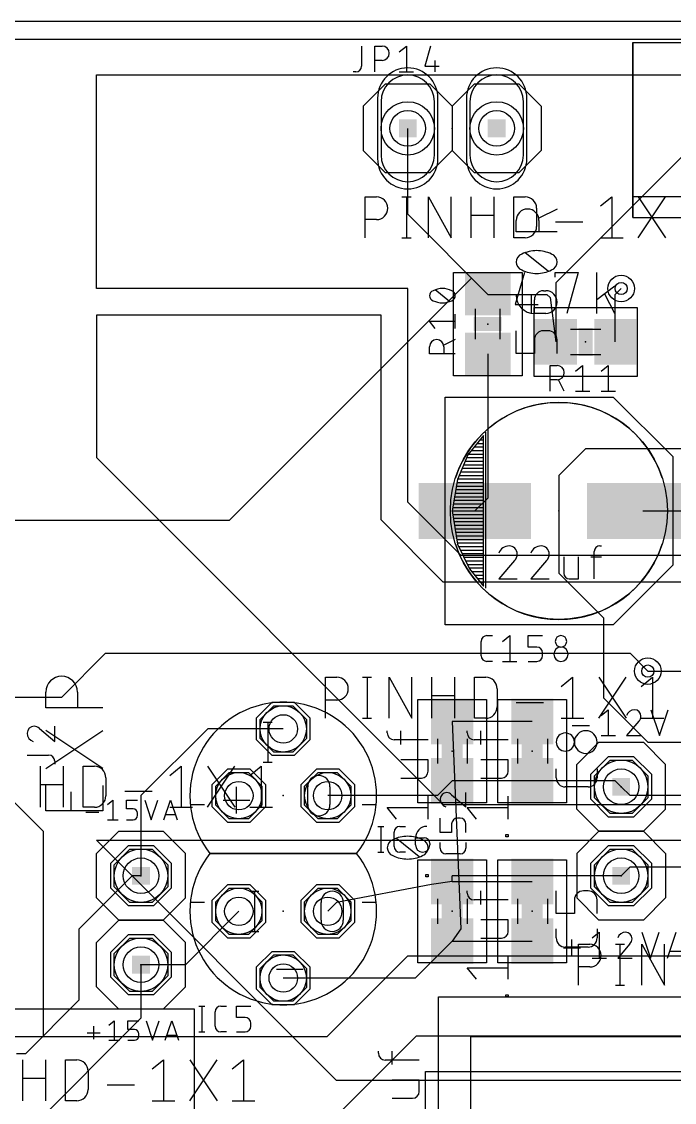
# Model space of a CAD drawing. Extents: x -1.9 to 15.8, y 0 to 5.9.
# Drawn here: x 1.596 to 2.33, y 2.635 to 3.85 of the extents above; entities that cross this region are included whole.
import ezdxf

# ---------------------------------------------------------------- set-up
doc = ezdxf.new("R2010")
doc.units = 0
for name, color, linetype in [('1', 12, 'CONTINUOUS'), ('15', 30, 'CONTINUOUS'), ('16', 132, 'CONTINUOUS'), ('17', 110, 'CONTINUOUS'), ('18', 110, 'CONTINUOUS'), ('19', 53, 'CONTINUOUS'), ('2', 41, 'CONTINUOUS'), ('20', 31, 'CONTINUOUS'), ('21', 253, 'CONTINUOUS'), ('23', 53, 'CONTINUOUS'), ('25', 253, 'CONTINUOUS'), ('27', 253, 'CONTINUOUS'), ('29', 253, 'CONTINUOUS'), ('30', 253, 'CONTINUOUS'), ('31', 253, 'CONTINUOUS'), ('35', 253, 'CONTINUOUS'), ('39', 12, 'CONTINUOUS'), ('44', 253, 'CONTINUOUS'), ('51', 253, 'CONTINUOUS')]:
    doc.layers.add(name, color=color, linetype=linetype)

# ---------------------------------------------------------------- blocks, each defined once
blk = doc.blocks.new('RECT')
blk.add_solid([(-0.5, -0.5), (0.5, -0.5), (-0.5, 0.5), (0.5, 0.5)])
blk = doc.blocks.new('OCTAGONP')
blk.add_lwpolyline([(-0.5, -0.207107), (-0.5, 0.207107), (-0.207107, 0.5), (0.207107, 0.5), (0.5, 0.207107), (0.5, -0.207107), (0.207107, -0.5), (-0.207107, -0.5)], close=True)
blk = doc.blocks.new('ROUNDP')
blk.add_circle((0, 0), 0.5)
blk = doc.blocks.new('LONGP100')
blk.add_lwpolyline([(-0.5, -0.5), (0.5, -0.5, 1), (0.5, 0.5), (-0.5, 0.5, 1)], format="xyb", close=True)
blk = doc.blocks.new('ROUNDV')
blk.add_circle((0, 0), 0.5)

msp = doc.modelspace()

# ---------------------------------------------------------------- linework, layer by layer
at = {"layer": '1'}
for p, q in [((2.03, 3.633465), (2.03, 3.73)), ((2.36189, 3.72189), (2.196535, 3.556535)), ((2.12, 3.543465), (2.03, 3.633465)), ((2.101732, 3.561732), (1.829213, 3.289213)), ((2.12, 3.543465), (2.101732, 3.561732)), ((2.196535, 3.556535), (2.196535, 3.49)), ((2.263465, 3.543465), (2.27, 3.55)), ((2.12, 3.543465), (2.186535, 3.543465)), ((2.186535, 3.543465), (2.19, 3.54)), ((2.19, 3.54), (2.196535, 3.49)), ((2.263465, 3.49), (2.263465, 3.543465)), ((2.12, 3.476535), (2.12, 3.314488)), ((2.23, 3.37), (2.2, 3.34)), ((2.34, 3.37), (2.23, 3.37)), ((2.2, 3.34), (2.2, 3.23)), ((2.12, 3.314488), (2.105512, 3.3)), ((2.294488, 3.3), (2.41, 3.3)), ((1.829213, 3.289213), (1.16685, 3.289213)), ((2.2, 3.23), (2.25, 3.18)), ((2.25, 3.18), (2.25, 3.09)), ((2.3, 3.12), (2.346535, 3.12)), ((2.25, 3.09), (2.3, 3.04)), ((2.17, 3.063465), (2.08, 3.063465)), ((1.805, 3.055), (1.73, 2.98)), ((1.89, 3.055), (1.805, 3.055)), ((2.3, 3.04), (2.34, 3.04)), ((2.08, 2.996535), (2.063465, 2.98)), ((2.17, 2.996535), (2.08, 2.996535)), ((2.263465, 2.996535), (2.17, 2.996535)), ((2.27, 2.99), (2.263465, 2.996535)), ((1.73, 2.98), (1.73, 2.89)), ((2.063465, 2.98), (1.94, 2.98)), ((1.72, 2.89), (1.66, 2.83)), ((1.73, 2.89), (1.72, 2.89)), ((2.056535, 2.88), (1.95, 2.86)), ((2.08, 2.883465), (2.056535, 2.88)), ((2.27, 2.89), (2.08, 2.89)), ((2.08, 2.883465), (2.08, 2.89)), ((1.94, 2.85), (1.95, 2.86)), ((1.84, 2.85), (1.78, 2.79)), ((1.66, 2.83), (1.66, 2.75)), ((2.089843, 2.830315), (2.08, 2.816535)), ((2.08, 2.816535), (2.038465, 2.775)), ((2.08, 2.816535), (2.17, 2.816535)), ((1.78, 2.79), (1.73, 2.79)), ((1.73, 2.79), (1.73, 2.73)), ((2.038465, 2.775), (1.89, 2.775)), ((1.66, 2.75), (1.6, 2.69)), ((1.73, 2.73), (1.54, 2.54)), ((1.6, 2.69), (1.59, 2.69))]:
    msp.add_line(p, q, dxfattribs=at)
at = {"layer": '15'}
for p, q in [((1.68, 3.55), (1.68, 3.79)), ((1.68, 3.79), (11.493333, 3.79)), ((2.03, 3.55), (1.68, 3.55)), ((2.03, 3.31), (2.03, 3.55)), ((2, 3.52), (1.68, 3.52)), ((1.68, 3.52), (1.68, 3.36)), ((2, 3.29), (2, 3.52)), ((1.68, 3.36), (2.07, 2.97)), ((2.09, 3.25), (2.03, 3.31)), ((2.07, 3.22), (2, 3.29)), ((2.72, 3.25), (2.09, 3.25)), ((2.71, 3.22), (2.07, 3.22)), ((2.07, 2.97), (2.64, 2.97)), ((1.68, 2.93), (2.65, 2.93)), ((1.95, 2.66), (1.68, 2.93)), ((3.03, 2.66), (1.95, 2.66))]:
    msp.add_line(p, q, dxfattribs=at)
at = {"layer": '16'}
for p, q in [((1.640787, 3.090787), (1.69, 3.14)), ((1.69, 3.14), (2.28, 3.14)), ((2.28, 3.14), (2.3, 3.12)), ((1.512677, 3.090787), (1.640787, 3.090787)), ((1.56, 3), (1.62, 2.94)), ((2.28, 2.98), (2.27, 2.99)), ((2.53, 2.98), (2.28, 2.98)), ((1.62, 2.94), (1.62, 2.709213)), ((2.27, 2.89), (2.28, 2.9)), ((2.28, 2.9), (2.53, 2.9)), ((1.939213, 2.709213), (2.03, 2.8)), ((2.03, 2.8), (2.41, 2.8)), ((1.399442, 2.710229), (1.62, 2.709213)), ((1.62, 2.709213), (1.939213, 2.709213)), ((1.95, 2.62), (2.04, 2.71)), ((2.04, 2.71), (2.74, 2.71))]:
    msp.add_line(p, q, dxfattribs=at)
at = {"layer": '19'}
for p, q in [((2.08, 3.063465), (2.089843, 2.830315)), ((2.08, 2.883465), (2.17, 2.883465))]:
    msp.add_line(p, q, dxfattribs=at)
at = {"layer": '2'}
for p, q in [((10.02, 3.83), (0.82, 3.83)), ((2.05, 2.49), (2.05, 2.67)), ((2.05, 2.67), (3.03, 2.67))]:
    msp.add_line(p, q, dxfattribs=at)
at = {"layer": '20'}
msp.add_line((13.65, 3.85), (0.8, 3.85), dxfattribs=at)
at = {"layer": '21'}
for p, q in [((2.28315, 3.826614), (2.28315, 3.653386)), ((2.28315, 3.826614), (2.67685, 3.826614)), ((2.005, 3.78), (1.98, 3.755)), ((2.005, 3.78), (2.055, 3.78)), ((2.055, 3.78), (2.08, 3.755)), ((2.08, 3.755), (2.105, 3.78)), ((2.105, 3.78), (2.155, 3.78)), ((2.155, 3.78), (2.18, 3.755)), ((2.28315, 3.77937), (2.28315, 3.70063)), ((1.98, 3.755), (1.98, 3.705)), ((2.08, 3.755), (2.08, 3.705)), ((2.18, 3.755), (2.18, 3.705)), ((1.98, 3.705), (2.005, 3.68)), ((2.08, 3.705), (2.055, 3.68)), ((2.105, 3.68), (2.08, 3.705)), ((2.18, 3.705), (2.155, 3.68)), ((2.055, 3.68), (2.005, 3.68)), ((2.155, 3.68), (2.105, 3.68)), ((2.28315, 3.653386), (2.354016, 3.653386)), ((2.28315, 3.653386), (2.28315, 3.629764)), ((2.28315, 3.629764), (2.354016, 3.629764)), ((2.072047, 3.337402), (2.072047, 3.427953)), ((2.072047, 3.427953), (2.261024, 3.427953)), ((2.261024, 3.427953), (2.327953, 3.361024)), ((2.327953, 3.361024), (2.327953, 3.337402)), ((2.072047, 3.172047), (2.072047, 3.262598)), ((2.327953, 3.262598), (2.327953, 3.238976)), ((2.327953, 3.238976), (2.261024, 3.172047)), ((2.261024, 3.172047), (2.072047, 3.172047)), ((1.623, 3.078589), (1.623, 3.096366)), ((1.658556, 3.096366), (1.658556, 3.078589)), ((1.687, 3.078589), (1.623, 3.078589)), ((1.687, 3.010611), (1.623, 3.053277)), ((1.623, 3.010611), (1.687, 3.053277)), ((2.22, 3.015), (2.245, 3.04)), ((2.245, 3.04), (2.295, 3.04)), ((2.32, 3.015), (2.295, 3.04)), ((2.22, 2.965), (2.22, 3.015)), ((2.32, 2.965), (2.32, 3.015)), ((1.623, 2.963), (1.623, 2.991444)), ((1.687, 2.991444), (1.687, 2.963)), ((1.651445, 2.963), (1.651445, 2.984333)), ((1.785472, 2.97), (1.80126, 2.97)), ((1.97874, 2.97), (1.994528, 2.97)), ((2.245, 2.94), (2.22, 2.965)), ((2.295, 2.94), (2.32, 2.965)), ((1.687, 2.963), (1.623, 2.963)), ((1.68, 2.915), (1.705, 2.94)), ((1.705, 2.94), (1.755, 2.94)), ((1.78, 2.915), (1.755, 2.94)), ((2.245, 2.94), (2.22, 2.915)), ((2.245, 2.94), (2.295, 2.94)), ((2.295, 2.94), (2.245, 2.94)), ((2.295, 2.94), (2.32, 2.915)), ((1.68, 2.865), (1.68, 2.915)), ((1.78, 2.865), (1.78, 2.915)), ((1.97248, 2.915), (1.80752, 2.915)), ((1.80752, 2.915), (1.97248, 2.915)), ((2.22, 2.915), (2.22, 2.865)), ((2.32, 2.915), (2.32, 2.865)), ((1.705, 2.84), (1.68, 2.865)), ((1.755, 2.84), (1.78, 2.865)), ((1.80126, 2.86), (1.785472, 2.86)), ((1.994528, 2.86), (1.97874, 2.86)), ((2.22, 2.865), (2.245, 2.84)), ((2.32, 2.865), (2.295, 2.84)), ((1.68, 2.815), (1.705, 2.84)), ((1.705, 2.84), (1.755, 2.84)), ((1.755, 2.84), (1.705, 2.84)), ((1.78, 2.815), (1.755, 2.84)), ((2.295, 2.84), (2.245, 2.84)), ((1.68, 2.765), (1.68, 2.815)), ((1.78, 2.765), (1.78, 2.815)), ((1.705, 2.74), (1.68, 2.765)), ((1.755, 2.74), (1.78, 2.765)), ((2.064646, 2.534134), (2.064646, 2.753701)), ((2.064646, 2.753701), (2.395354, 2.753701)), ((1.79, 2.74), (1.49, 2.74)), ((1.755, 2.74), (1.705, 2.74)), ((1.79, 1.94), (1.79, 2.74)), ((2.101063, 2.534409), (2.101063, 2.709409)), ((2.101063, 2.709409), (2.358937, 2.709409))]:
    msp.add_line(p, q, dxfattribs=at)
for centre, radius, start, end in [((2.2, 3.3), 0.122016, 17.850319, 162.149681), ((2.2, 3.3), 0.122016, 197.850319, 342.149681), ((1.640778, 3.096366), 0.017778, 0, 180), ((1.89, 2.98), 0.105002, 107.146773, 218.24573), ((1.89002, 2.979999), 0.104999, 321.753122, 72.852662), ((1.88998, 2.850001), 0.104999, 141.753122, 252.852662), ((1.89, 2.85), 0.105002, 287.146773, 38.24573)]:
    msp.add_arc(centre, radius, start, end, dxfattribs=at)
at = {"layer": '23'}
for p in [(2.08, 3.73), (2.12, 3.51), (2.23, 3.49), (2.2, 3.3), (2.08, 3.03), (2.17, 3.03), (2.27, 2.99), (1.89, 2.98), (1.73, 2.89), (2.27, 2.89), (1.89, 2.85), (2.08, 2.85), (2.17, 2.85), (1.73, 2.79)]:
    msp.add_point(p, dxfattribs=at)
at = {"layer": '25'}
for p, q in [((1.978167, 3.8225), (1.978167, 3.799944)), ((1.993111, 3.7935), (1.993111, 3.8225)), ((1.993111, 3.8225), (2.001167, 3.8225)), ((2.020488, 3.816055), (2.028544, 3.8225)), ((2.028544, 3.8225), (2.028544, 3.7935)), ((2.055733, 3.8225), (2.049288, 3.799944)), ((2.001167, 3.806389), (1.993111, 3.806389)), ((2.060566, 3.806389), (2.060566, 3.7935)), ((1.971722, 3.7935), (1.9685, 3.7935)), ((2.020488, 3.7935), (2.036599, 3.7935)), ((2.049288, 3.799944), (2.065399, 3.799944)), ((2.077056, 3.53551), (2.060945, 3.548399)), ((2.060945, 3.505099), (2.0545, 3.513154)), ((2.0545, 3.513154), (2.0835, 3.513154)), ((2.0835, 3.505099), (2.0835, 3.52121)), ((2.0835, 3.492611), (2.070611, 3.486167)), ((2.0545, 3.4765), (2.0545, 3.484555)), ((2.0835, 3.4765), (2.0545, 3.4765)), ((2.070611, 3.484555), (2.070611, 3.4765)), ((2.18999, 3.4345), (2.18999, 3.4635)), ((2.18999, 3.4635), (2.198046, 3.4635)), ((2.218589, 3.457055), (2.226644, 3.4635)), ((2.226644, 3.4635), (2.226644, 3.4345)), ((2.247389, 3.457055), (2.255444, 3.4635)), ((2.255444, 3.4635), (2.255444, 3.4345)), ((2.198046, 3.447389), (2.18999, 3.447389)), ((2.206101, 3.4345), (2.199657, 3.447389)), ((2.218589, 3.4345), (2.2347, 3.4345)), ((2.247389, 3.4345), (2.2635, 3.4345)), ((2.119047, 3.15987), (2.125491, 3.15987)), ((2.136693, 3.153426), (2.144749, 3.15987)), ((2.144749, 3.15987), (2.144749, 3.13087)), ((2.165493, 3.146981), (2.165493, 3.15987)), ((2.165493, 3.15987), (2.181604, 3.15987)), ((2.112602, 3.137314), (2.112602, 3.153426)), ((2.17516, 3.146981), (2.165493, 3.146981)), ((2.181604, 3.137314), (2.181604, 3.140537)), ((2.125491, 3.13087), (2.119047, 3.13087)), ((2.136693, 3.13087), (2.152804, 3.13087)), ((2.165493, 3.13087), (2.17516, 3.13087)), ((2.247378, 3.070055), (2.255433, 3.0765)), ((2.255433, 3.0765), (2.255433, 3.0475)), ((2.303367, 3.0765), (2.313033, 3.0475)), ((2.313033, 3.0475), (2.3227, 3.0765)), ((2.289872, 3.063611), (2.276178, 3.0475)), ((1.615778, 3.055417), (1.633, 3.040778)), ((1.633, 3.040778), (1.633, 3.058)), ((2.215047, 3.058778), (2.23438, 3.058778)), ((2.247378, 3.0475), (2.263489, 3.0475)), ((2.276178, 3.0475), (2.292289, 3.0475)), ((1.602, 3.025606), (1.626111, 3.025606)), ((1.633, 3.018717), (1.633, 3.015272)), ((2.197, 3.000036), (2.197, 3.010258)), ((2.243, 3.010258), (2.243, 3.000036)), ((2.232778, 2.989814), (2.207222, 2.989814)), ((2.079389, 2.981083), (2.0955, 2.967389)), ((2.0955, 2.967389), (2.0955, 2.9835)), ((1.692262, 2.970111), (1.698373, 2.975)), ((1.698373, 2.975), (1.698373, 2.953)), ((1.713862, 2.965222), (1.713862, 2.975)), ((1.713862, 2.975), (1.726084, 2.975)), ((1.721195, 2.965222), (1.713862, 2.965222)), ((1.73424, 2.975), (1.741573, 2.953)), ((1.741573, 2.953), (1.748906, 2.975)), ((1.75584, 2.953), (1.763173, 2.975)), ((1.763173, 2.975), (1.770506, 2.953)), ((1.668, 2.961555), (1.682667, 2.961555)), ((1.692262, 2.953), (1.704484, 2.953)), ((1.713862, 2.953), (1.721195, 2.953)), ((1.726084, 2.957889), (1.726084, 2.960333)), ((1.768673, 2.9585), (1.757673, 2.9585)), ((2.0665, 2.938589), (2.0665, 2.9547)), ((2.089056, 2.9547), (2.085833, 2.9547)), ((1.9965, 2.9455), (2.002944, 2.9455)), ((1.999722, 2.9455), (1.999722, 2.9165)), ((2.02106, 2.9455), (2.027505, 2.9455)), ((2.079389, 2.948255), (2.079389, 2.938589)), ((2.0955, 2.938589), (2.0955, 2.948255)), ((2.014616, 2.922944), (2.014616, 2.939055)), ((2.038707, 2.932611), (2.048373, 2.932611)), ((2.038707, 2.924555), (2.038707, 2.932611)), ((2.079389, 2.938589), (2.0665, 2.938589)), ((1.9965, 2.9165), (2.002944, 2.9165)), ((2.027505, 2.9165), (2.02106, 2.9165)), ((2.054818, 2.926167), (2.054818, 2.924555)), ((2.0665, 2.920942), (2.0665, 2.927387)), ((2.0955, 2.927387), (2.0955, 2.920942)), ((2.089056, 2.914498), (2.072945, 2.914498)), ((2.197, 2.847445), (2.197, 2.873)), ((2.232778, 2.873), (2.227667, 2.873)), ((2.217445, 2.862778), (2.217445, 2.847445)), ((2.243, 2.847445), (2.243, 2.862778)), ((2.217445, 2.847445), (2.197, 2.847445)), ((2.197, 2.820036), (2.197, 2.830258)), ((2.214713, 2.799111), (2.214713, 2.818444)), ((2.237378, 2.820055), (2.245433, 2.8265)), ((2.243, 2.830258), (2.243, 2.820036)), ((2.245433, 2.8265), (2.245433, 2.7975)), ((2.293367, 2.8265), (2.303033, 2.7975)), ((2.303033, 2.7975), (2.3127, 2.8265)), ((2.322167, 2.7975), (2.331833, 2.8265)), ((2.205047, 2.808778), (2.22438, 2.808778)), ((2.232778, 2.809814), (2.207222, 2.809814)), ((2.279872, 2.813611), (2.266178, 2.7975)), ((2.237378, 2.7975), (2.253489, 2.7975)), ((2.266178, 2.7975), (2.282289, 2.7975)), ((2.339083, 2.80475), (2.324583, 2.80475)), ((1.795182, 2.7435), (1.801627, 2.7435)), ((1.798405, 2.7435), (1.798405, 2.7145)), ((1.813298, 2.720944), (1.813298, 2.737055)), ((1.819742, 2.7435), (1.826187, 2.7435)), ((1.837389, 2.730611), (1.837389, 2.7435)), ((1.837389, 2.7435), (1.8535, 2.7435)), ((1.693756, 2.722111), (1.699867, 2.727)), ((1.699867, 2.727), (1.699867, 2.705)), ((1.715356, 2.717222), (1.715356, 2.727)), ((1.715356, 2.727), (1.727578, 2.727)), ((1.735734, 2.727), (1.743067, 2.705)), ((1.743067, 2.705), (1.7504, 2.727)), ((1.757333, 2.705), (1.764667, 2.727)), ((1.764667, 2.727), (1.772, 2.705)), ((1.847055, 2.730611), (1.837389, 2.730611)), ((1.8535, 2.720944), (1.8535, 2.724167)), ((1.669494, 2.713555), (1.68416, 2.713555)), ((1.676827, 2.706222), (1.676827, 2.720889)), ((1.722689, 2.717222), (1.715356, 2.717222)), ((1.727578, 2.709889), (1.727578, 2.712333)), ((1.770167, 2.7105), (1.759167, 2.7105)), ((1.795182, 2.7145), (1.801627, 2.7145)), ((1.826187, 2.7145), (1.819742, 2.7145)), ((1.837389, 2.7145), (1.847055, 2.7145)), ((1.693756, 2.705), (1.705978, 2.705)), ((1.715356, 2.705), (1.722689, 2.705))]:
    msp.add_line(p, q, dxfattribs=at)
for centre, radius, start, end in [((2.001167, 3.814444), 0.008056, 270, 90), ((1.971722, 3.799944), 0.006444, 270, 0), ((2.060461, 3.541954), 0.005961, 108.92328, 179.999946), ((2.069, 3.526112), 0.023898, 90.00005, 115.989675), ((2.069, 3.526112), 0.023898, 64.010469, 90.0001), ((2.077539, 3.541954), 0.005961, 359.999754, 71.074183), ((2.060461, 3.541954), 0.005961, 179.99999, 251.074419), ((2.069, 3.557797), 0.023899, 244.011546, 270.000007), ((2.069, 3.557798), 0.023899, 269.999842, 295.98831), ((2.077539, 3.541954), 0.005961, 288.927527, 359.999719), ((2.062556, 3.484555), 0.008056, 0, 180), ((2.198046, 3.455444), 0.008056, 270, 90), ((2.119047, 3.153426), 0.006445, 90.001094, 180), ((2.202349, 3.153426), 0.006444, 0, 180), ((2.17516, 3.140537), 0.006445, 0, 90), ((2.202349, 3.138926), 0.008055, 0, 180), ((2.202349, 3.153426), 0.006445, 180, 0), ((2.119047, 3.137314), 0.006444, 180, 270), ((2.17516, 3.137314), 0.006444, 270, 0), ((2.202349, 3.138926), 0.008056, 180, 0), ((2.285039, 3.067186), 0.009314, 90.000086, 162.054567), ((2.285039, 3.06925), 0.00725, 0, 90), ((2.284502, 3.06925), 0.007787, 313.602689, 359.999527), ((1.60975, 3.05025), 0.00775, 90, 180), ((1.611956, 3.05025), 0.009956, 180.000062, 252.055658), ((1.60975, 3.049676), 0.008324, 43.601656, 90.000034), ((2.207222, 3.040222), 0.010222, 90, 270), ((2.207222, 3.040222), 0.010222, 270, 90), ((2.230222, 3.040222), 0.012778, 90, 270), ((2.230222, 3.040222), 0.012778, 270, 90), ((1.626111, 3.018717), 0.006889, 0, 90), ((2.207222, 3.000036), 0.010222, 180.001379, 270), ((2.232778, 3.000036), 0.010222, 270, 0), ((2.07375, 2.97625), 0.00725, 90, 180), ((2.075814, 2.97625), 0.009314, 180.000104, 252.055305), ((2.07375, 2.975713), 0.007787, 43.602033, 90.000182), ((1.721195, 2.960333), 0.004889, 0, 90), ((1.721195, 2.957889), 0.004889, 270, 359.998558), ((2.085833, 2.948255), 0.006445, 90, 179.998906), ((2.089056, 2.948255), 0.006444, 0, 90), ((2.02106, 2.939055), 0.006445, 90.001094, 180), ((2.051595, 2.932611), 0.012889, 90.000547, 180), ((2.048373, 2.926167), 0.006445, 0, 90), ((2.02106, 2.922944), 0.006444, 180, 270), ((2.046762, 2.924555), 0.008056, 180, 0), ((2.072945, 2.920943), 0.006445, 180.002188, 270), ((2.089056, 2.920942), 0.006444, 270, 0), ((2.227667, 2.862778), 0.010222, 90, 180), ((2.232778, 2.862778), 0.010222, 0, 90), ((2.207222, 2.820036), 0.010222, 180.001379, 270), ((2.232778, 2.820036), 0.010222, 270, 0), ((2.275039, 2.817186), 0.009314, 90.000086, 162.054567), ((2.275039, 2.81925), 0.00725, 0, 90), ((2.274502, 2.81925), 0.007787, 313.602689, 359.999527), ((1.819743, 2.737055), 0.006445, 90.001094, 180), ((1.847055, 2.724167), 0.006445, 0, 90), ((1.722689, 2.712333), 0.004889, 0, 90), ((1.722689, 2.709889), 0.004889, 270, 359.998558), ((1.819742, 2.720944), 0.006444, 180, 270), ((1.847055, 2.720944), 0.006444, 270, 0)]:
    msp.add_arc(centre, radius, start, end, dxfattribs=at)
at = {"layer": '27'}
for p, q in [((1.982, 3.607), (1.982, 3.653)), ((1.982, 3.653), (1.994778, 3.653)), ((2.0235, 3.653), (2.033722, 3.653)), ((2.028611, 3.653), (2.028611, 3.607)), ((2.053333, 3.607), (2.053333, 3.653)), ((2.053333, 3.653), (2.078889, 3.607)), ((2.078889, 3.607), (2.078889, 3.653)), ((2.101333, 3.607), (2.101333, 3.653)), ((2.126889, 3.653), (2.126889, 3.607)), ((2.149333, 3.607), (2.149333, 3.653)), ((2.149333, 3.653), (2.162111, 3.653)), ((2.246833, 3.642778), (2.25961, 3.653)), ((2.25961, 3.653), (2.25961, 3.607)), ((2.289277, 3.607), (2.319944, 3.653)), ((2.289277, 3.653), (2.319944, 3.607)), ((2.101333, 3.632555), (2.126889, 3.632555)), ((2.174888, 3.640222), (2.174888, 3.619778)), ((2.198, 3.639345), (2.177556, 3.629123)), ((1.994778, 3.627444), (1.982, 3.627444)), ((2.152, 3.613789), (2.152, 3.626567)), ((2.177556, 3.626567), (2.177556, 3.613789)), ((2.196277, 3.624889), (2.226944, 3.624889)), ((2.198, 3.613789), (2.152, 3.613789)), ((2.0235, 3.607), (2.033722, 3.607)), ((2.162111, 3.607), (2.149333, 3.607)), ((2.246833, 3.607), (2.272388, 3.607)), ((2.187778, 3.569555), (2.162222, 3.59)), ((2.161189, 3.568), (2.150967, 3.532222)), ((2.195967, 3.562889), (2.195967, 3.568)), ((2.195967, 3.568), (2.221522, 3.568)), ((2.221522, 3.568), (2.208744, 3.522)), ((2.242556, 3.522), (2.242556, 3.568)), ((2.182667, 3.547555), (2.185222, 3.547555)), ((2.263, 3.552667), (2.242556, 3.537333)), ((2.168856, 3.542444), (2.168856, 3.522)), ((2.172445, 3.522), (2.172445, 3.537333)), ((2.263, 3.522), (2.2515, 3.543722)), ((2.150967, 3.532222), (2.176522, 3.532222)), ((2.185222, 3.522), (2.172445, 3.522)), ((2.152, 3.477), (2.152, 3.502555)), ((2.187778, 3.502555), (2.182667, 3.502555)), ((2.172445, 3.492333), (2.172445, 3.477)), ((2.198, 3.477), (2.198, 3.492333)), ((2.172445, 3.477), (2.152, 3.477)), ((2.246011, 3.260744), (2.248066, 3.260744)), ((2.150075, 3.2443), (2.132602, 3.223744)), ((2.186074, 3.2443), (2.168602, 3.223744)), ((2.205458, 3.248411), (2.205458, 3.229911)), ((2.221902, 3.223744), (2.221902, 3.248411)), ((2.235733, 3.248411), (2.248066, 3.248411)), ((2.239844, 3.223744), (2.239844, 3.254577)), ((2.132602, 3.223744), (2.153158, 3.223744)), ((2.168602, 3.223744), (2.189158, 3.223744)), ((2.211624, 3.223744), (2.221902, 3.223744)), ((1.937612, 3.067), (1.937612, 3.113)), ((1.937612, 3.113), (1.95039, 3.113)), ((1.979112, 3.113), (1.989334, 3.113)), ((1.984223, 3.113), (1.984223, 3.067)), ((2.008945, 3.067), (2.008945, 3.113)), ((2.008945, 3.113), (2.0345, 3.067)), ((2.0345, 3.067), (2.0345, 3.113)), ((2.056945, 3.067), (2.056945, 3.113)), ((2.0825, 3.113), (2.0825, 3.067)), ((2.104945, 3.067), (2.104945, 3.113)), ((2.104945, 3.113), (2.117722, 3.113)), ((2.202445, 3.102778), (2.215222, 3.113)), ((2.215222, 3.113), (2.215222, 3.067)), ((2.244889, 3.067), (2.275556, 3.113)), ((2.244889, 3.113), (2.275556, 3.067)), ((2.292445, 3.102778), (2.305222, 3.113)), ((2.305222, 3.113), (2.305222, 3.067)), ((2.1305, 3.100222), (2.1305, 3.079778)), ((1.95039, 3.087444), (1.937612, 3.087444)), ((2.056945, 3.092555), (2.0825, 3.092555)), ((2.151889, 3.084889), (2.182556, 3.084889)), ((1.979112, 3.067), (1.989334, 3.067)), ((2.117722, 3.067), (2.104945, 3.067)), ((2.202445, 3.067), (2.228, 3.067)), ((2.292445, 3.067), (2.318, 3.067)), ((2.007, 3.050444), (2.007, 3.053)), ((2.022333, 3.037667), (2.022333, 3.053)), ((2.097, 3.050444), (2.097, 3.053)), ((2.112333, 3.037667), (2.112333, 3.053)), ((2.053, 3.042778), (2.014667, 3.042778)), ((2.143, 3.042778), (2.104667, 3.042778)), ((1.616945, 2.967), (1.616945, 3.013)), ((1.6425, 3.013), (1.6425, 2.967)), ((1.664945, 2.967), (1.664945, 3.013)), ((1.664945, 3.013), (1.677722, 3.013)), ((1.762445, 3.002778), (1.775222, 3.013)), ((1.775222, 3.013), (1.775222, 2.967)), ((1.804889, 2.967), (1.835556, 3.013)), ((1.804889, 3.013), (1.835556, 2.967)), ((1.852445, 3.002778), (1.865222, 3.013)), ((1.865222, 3.013), (1.865222, 2.967)), ((2.053, 3.020256), (2.022333, 3.020256)), ((2.053, 3.007478), (2.053, 3.020256)), ((2.143, 3.020256), (2.112333, 3.020256)), ((2.143, 3.007478), (2.143, 3.020256)), ((1.616945, 2.992555), (1.6425, 2.992555)), ((1.6905, 3.000222), (1.6905, 2.979778)), ((2.022333, 2.999811), (2.045333, 2.999811)), ((2.112333, 2.999811), (2.135333, 2.999811)), ((1.711889, 2.984889), (1.742556, 2.984889)), ((2.053, 2.953756), (2.053, 2.979311)), ((2.143, 2.953756), (2.143, 2.979311)), ((1.677722, 2.967), (1.664945, 2.967)), ((1.762445, 2.967), (1.788, 2.967)), ((1.852445, 2.967), (1.878, 2.967)), ((2.017222, 2.953756), (2.007, 2.966533)), ((2.007, 2.966533), (2.053, 2.966533)), ((2.107222, 2.953756), (2.097, 2.966533)), ((2.097, 2.966533), (2.143, 2.966533)), ((2.042778, 2.911311), (2.017222, 2.931756)), ((2.140445, 2.933756), (2.140445, 2.936311)), ((2.140445, 2.936311), (2.143, 2.936311)), ((2.143, 2.933756), (2.140445, 2.933756)), ((2.143, 2.936311), (2.143, 2.933756)), ((2.050445, 2.888756), (2.050445, 2.891311)), ((2.050445, 2.891311), (2.053, 2.891311)), ((2.053, 2.891311), (2.053, 2.888756)), ((2.053, 2.888756), (2.050445, 2.888756)), ((2.097, 2.870444), (2.097, 2.873)), ((2.112333, 2.857667), (2.112333, 2.873)), ((2.143, 2.862778), (2.104667, 2.862778)), ((2.143, 2.840256), (2.112333, 2.840256)), ((2.143, 2.827478), (2.143, 2.840256)), ((2.112333, 2.819811), (2.135333, 2.819811)), ((2.222, 2.767), (2.222, 2.813)), ((2.222, 2.813), (2.234778, 2.813)), ((2.2635, 2.813), (2.273722, 2.813)), ((2.268611, 2.813), (2.268611, 2.767)), ((2.293333, 2.767), (2.293333, 2.813)), ((2.293333, 2.813), (2.318889, 2.767)), ((2.318889, 2.767), (2.318889, 2.813)), ((2.143, 2.773756), (2.143, 2.799311)), ((2.107222, 2.773756), (2.097, 2.786533)), ((2.097, 2.786533), (2.143, 2.786533)), ((2.234778, 2.787444), (2.222, 2.787444)), ((2.2635, 2.767), (2.273722, 2.767)), ((2.140445, 2.753756), (2.140445, 2.756311)), ((2.140445, 2.756311), (2.143, 2.756311)), ((2.143, 2.753756), (2.140445, 2.753756)), ((2.143, 2.756311), (2.143, 2.753756)), ((1.997, 2.690444), (1.997, 2.693)), ((2.012333, 2.677667), (2.012333, 2.693)), ((1.596945, 2.637), (1.596945, 2.683)), ((1.6225, 2.683), (1.6225, 2.637)), ((1.644945, 2.637), (1.644945, 2.683)), ((1.644945, 2.683), (1.657722, 2.683)), ((1.742445, 2.672778), (1.755222, 2.683)), ((1.755222, 2.683), (1.755222, 2.637)), ((1.784889, 2.637), (1.815556, 2.683)), ((1.784889, 2.683), (1.815556, 2.637)), ((1.832445, 2.672778), (1.845222, 2.683)), ((1.845222, 2.683), (1.845222, 2.637)), ((2.043, 2.682778), (2.004667, 2.682778)), ((1.596945, 2.662555), (1.6225, 2.662555)), ((1.6705, 2.670222), (1.6705, 2.649778)), ((1.691889, 2.654889), (1.722556, 2.654889)), ((2.043, 2.660256), (2.012333, 2.660256)), ((2.043, 2.647478), (2.043, 2.660256)), ((1.657722, 2.637), (1.644945, 2.637)), ((1.742445, 2.637), (1.768, 2.637)), ((1.832445, 2.637), (1.858, 2.637)), ((2.012333, 2.639811), (2.035333, 2.639811))]:
    msp.add_line(p, q, dxfattribs=at)
for centre, radius, start, end in [((1.994778, 3.640222), 0.012778, 270, 90), ((2.162111, 3.640222), 0.012778, 0, 90), ((2.164778, 3.626567), 0.012778, 0, 180), ((2.162111, 3.619778), 0.012778, 269.999448, 0), ((2.161455, 3.579777), 0.009455, 108.924048, 180.000149), ((2.175, 3.554647), 0.037908, 90.000127, 115.988859), ((2.175, 3.554647), 0.037908, 64.011232, 89.999968), ((2.188544, 3.579777), 0.009456, 0.000034, 71.074725), ((2.161455, 3.579777), 0.009455, 179.999972, 251.075831), ((2.188544, 3.579777), 0.009456, 288.925396, 359.999845), ((2.175, 3.604908), 0.037908, 244.0111, 269.999914), ((2.175, 3.604908), 0.037908, 269.999991, 295.988809), ((2.182667, 3.537333), 0.010222, 90, 180), ((2.185222, 3.534778), 0.012778, 270, 90), ((2.172445, 3.542445), 0.020445, 180.00069, 270), ((2.182667, 3.492333), 0.010222, 90, 180), ((2.187778, 3.492333), 0.010222, 0, 90), ((2.143908, 3.24886), 0.011884, 90.000142, 162.054975), ((2.143908, 3.251494), 0.00925, 0, 90), ((2.179908, 3.24886), 0.011884, 90.000142, 162.054975), ((2.179908, 3.251494), 0.00925, 0, 90), ((2.246011, 3.254577), 0.006167, 90.001143, 180), ((2.143222, 3.251494), 0.009936, 313.604221, 359.999543), ((2.179222, 3.251494), 0.009936, 313.604221, 359.999543), ((2.211624, 3.229911), 0.006167, 180, 270), ((1.95039, 3.100222), 0.012778, 270, 90), ((2.117722, 3.100222), 0.012778, 0, 90), ((2.117723, 3.079778), 0.012778, 269.999448, 0), ((2.014667, 3.050445), 0.007667, 180.001839, 270), ((2.104667, 3.050445), 0.007667, 180.001839, 270), ((1.677722, 3.000222), 0.012778, 0, 90), ((2.045333, 3.007478), 0.007667, 270, 0), ((2.135333, 3.007478), 0.007667, 270, 0), ((1.677723, 2.979778), 0.012778, 269.999448, 0), ((2.016455, 2.921533), 0.009455, 108.924048, 180.000149), ((2.03, 2.896403), 0.037908, 90.000127, 115.988859), ((2.03, 2.896403), 0.037908, 64.011232, 89.999968), ((2.043544, 2.921533), 0.009456, 0.000034, 71.074725), ((2.016455, 2.921533), 0.009455, 179.999972, 251.075831), ((2.043544, 2.921533), 0.009456, 288.925396, 359.999845), ((2.03, 2.946664), 0.037908, 244.0111, 269.999914), ((2.03, 2.946664), 0.037908, 269.999991, 295.988809), ((2.104667, 2.870445), 0.007667, 180.001839, 270), ((2.135333, 2.827478), 0.007667, 270, 0), ((2.234778, 2.800222), 0.012778, 270, 90), ((2.004667, 2.690445), 0.007667, 180.001839, 270), ((1.657722, 2.670222), 0.012778, 0, 90), ((1.657723, 2.649778), 0.012778, 269.999448, 0), ((2.035333, 2.647478), 0.007667, 270, 0)]:
    msp.add_arc(centre, radius, start, end, dxfattribs=at)
at = {"layer": '39'}
for p, q in [((2.28315, 3.826614), (2.67685, 3.826614)), ((2.28315, 3.629764), (2.28315, 3.826614)), ((2.285, 3.63), (2.355, 3.63)), ((2.081299, 3.452008), (2.081299, 3.567992)), ((2.081299, 3.567992), (2.158701, 3.567992)), ((2.158701, 3.567992), (2.158701, 3.452008)), ((2.172008, 3.451299), (2.172008, 3.528701)), ((2.172008, 3.528701), (2.287992, 3.528701)), ((2.287992, 3.528701), (2.287992, 3.451299)), ((2.158701, 3.452008), (2.081299, 3.452008)), ((2.287992, 3.451299), (2.172008, 3.451299)), ((2.041299, 2.972008), (2.041299, 3.087992)), ((2.041299, 3.087992), (2.118701, 3.087992)), ((2.118701, 3.087992), (2.118701, 2.972008)), ((2.131299, 2.972008), (2.131299, 3.087992)), ((2.131299, 3.087992), (2.208701, 3.087992)), ((2.208701, 3.087992), (2.208701, 2.972008)), ((2.118701, 2.972008), (2.041299, 2.972008)), ((2.208701, 2.972008), (2.131299, 2.972008)), ((2.041299, 2.792008), (2.041299, 2.907992)), ((2.041299, 2.907992), (2.118701, 2.907992)), ((2.118701, 2.907992), (2.118701, 2.792008)), ((2.131299, 2.792008), (2.131299, 2.907992)), ((2.131299, 2.907992), (2.208701, 2.907992)), ((2.208701, 2.907992), (2.208701, 2.792008)), ((2.118701, 2.792008), (2.041299, 2.792008)), ((2.208701, 2.792008), (2.131299, 2.792008))]:
    msp.add_line(p, q, dxfattribs=at)
at = {"layer": '44'}
for centre, radius in [((2.03, 3.73), 0.02), ((2.13, 3.73), 0.02), ((2.27, 3.55), 0.00689), ((2.3, 3.12), 0.00689), ((1.89, 3.055), 0.016), ((2.27, 2.99), 0.02), ((1.84, 2.98), 0.016), ((1.94, 2.98), 0.016), ((1.73, 2.89), 0.02), ((2.27, 2.89), 0.02), ((1.84, 2.85), 0.016), ((1.94, 2.85), 0.016), ((1.73, 2.79), 0.02), ((1.89, 2.775), 0.016)]:
    msp.add_circle(centre, radius, dxfattribs=at)
at = {"layer": '51'}
for p, q in [((2.105984, 3.527008), (2.105984, 3.492992)), ((2.134016, 3.492992), (2.134016, 3.527008)), ((2.247008, 3.504016), (2.212992, 3.504016)), ((2.212992, 3.475984), (2.247008, 3.475984)), ((2.072047, 3.427953), (2.261024, 3.427953)), ((2.072047, 3.172047), (2.072047, 3.427953)), ((2.261024, 3.427953), (2.327953, 3.361024)), ((2.115354, 3.384646), (2.097638, 3.362992)), ((2.111553, 3.38), (2.115354, 3.38)), ((2.114826, 3.384), (2.115354, 3.384)), ((2.115354, 3.382677), (2.115354, 3.384646)), ((2.115354, 3.215354), (2.115354, 3.382677)), ((2.117323, 3.388583), (2.117323, 3.213386)), ((2.101735, 3.368), (2.115354, 3.368)), ((2.105008, 3.372), (2.115354, 3.372)), ((2.108281, 3.376), (2.115354, 3.376)), ((2.097638, 3.362992), (2.085827, 3.335433)), ((2.094641, 3.356), (2.115354, 3.356)), ((2.096356, 3.36), (2.115354, 3.36)), ((2.098462, 3.364), (2.115354, 3.364)), ((2.327953, 3.361024), (2.327953, 3.238976)), ((2.089498, 3.344), (2.115354, 3.344)), ((2.091213, 3.348), (2.115354, 3.348)), ((2.092927, 3.352), (2.115354, 3.352)), ((2.085827, 3.335433), (2.079921, 3.3)), ((2.085255, 3.332), (2.115354, 3.332)), ((2.08607, 3.336), (2.115354, 3.336)), ((2.087784, 3.34), (2.115354, 3.34)), ((2.083255, 3.32), (2.115354, 3.32)), ((2.083921, 3.324), (2.115354, 3.324)), ((2.084588, 3.328), (2.115354, 3.328)), ((2.081255, 3.308), (2.115354, 3.308)), ((2.081921, 3.312), (2.115354, 3.312)), ((2.082588, 3.316), (2.115354, 3.316)), ((2.079921, 3.3), (2.085827, 3.262598)), ((2.079921, 3.3), (2.115354, 3.3)), ((2.080553, 3.296), (2.115354, 3.296)), ((2.080588, 3.304), (2.115354, 3.304)), ((2.081184, 3.292), (2.115354, 3.292)), ((2.081816, 3.288), (2.115354, 3.288)), ((2.082447, 3.284), (2.115354, 3.284)), ((2.083079, 3.28), (2.115354, 3.28)), ((2.083711, 3.276), (2.115354, 3.276)), ((2.084342, 3.272), (2.115354, 3.272)), ((2.084974, 3.268), (2.115354, 3.268)), ((2.085605, 3.264), (2.115354, 3.264)), ((2.085827, 3.262598), (2.099606, 3.235039)), ((2.087126, 3.26), (2.115354, 3.26)), ((2.089126, 3.256), (2.115354, 3.256)), ((2.091126, 3.252), (2.115354, 3.252)), ((2.093126, 3.248), (2.115354, 3.248)), ((2.095126, 3.244), (2.115354, 3.244)), ((2.097126, 3.24), (2.115354, 3.24)), ((2.099126, 3.236), (2.115354, 3.236)), ((2.099606, 3.235039), (2.115354, 3.215354)), ((2.102038, 3.232), (2.115354, 3.232)), ((2.327953, 3.238976), (2.261024, 3.172047)), ((2.105238, 3.228), (2.115354, 3.228)), ((2.108438, 3.224), (2.115354, 3.224)), ((2.111638, 3.22), (2.115354, 3.22)), ((2.114838, 3.216), (2.115354, 3.216)), ((2.261024, 3.172047), (2.072047, 3.172047)), ((1.8675, 3.0625), (1.8775, 3.0625)), ((1.8725, 3.0625), (1.8725, 3.0175)), ((2.063504, 3.044016), (2.063504, 3.015984)), ((2.097008, 3.044016), (2.097008, 3.015984)), ((2.153504, 3.044016), (2.153504, 3.015984)), ((2.187008, 3.044016), (2.187008, 3.015984)), ((1.8675, 3.0175), (1.8775, 3.0175)), ((1.8375, 2.96), (1.8375, 2.99)), ((1.9175, 2.97), (1.9175, 2.99)), ((1.9425, 2.99), (1.9425, 2.97)), ((1.8225, 2.975), (1.8525, 2.975)), ((1.8525, 2.8725), (1.8625, 2.8725)), ((1.8575, 2.8725), (1.8575, 2.8275)), ((1.9325, 2.84), (1.9325, 2.86)), ((1.9575, 2.86), (1.9575, 2.84)), ((2.063504, 2.864016), (2.063504, 2.835984)), ((2.097008, 2.864016), (2.097008, 2.835984)), ((2.153504, 2.864016), (2.153504, 2.835984)), ((2.187008, 2.864016), (2.187008, 2.835984)), ((1.8525, 2.8275), (1.8625, 2.8275)), ((1.8825, 2.785), (1.9125, 2.785))]:
    msp.add_line(p, q, dxfattribs=at)
msp.add_circle((2.2, 3.3), 0.122047, dxfattribs=at)
for centre, radius, start, end in [((1.89, 2.98), 0.105002, 72.853205, 107.146795), ((1.93, 2.99), 0.0125, 0, 180), ((1.93, 2.97), 0.0125, 180, 0), ((1.945, 2.86), 0.0125, 0, 180), ((1.945, 2.84), 0.0125, 180, 0), ((1.89, 2.85), 0.105002, 252.853205, 287.146795)]:
    msp.add_arc(centre, radius, start, end, dxfattribs=at)

# ---------------------------------------------------------------- block references
at = {"layer": '1'}
for p, xscale, yscale, rotation in [((2.12, 3.543465), 0.03937, 0.043307, 90), ((2.196535, 3.49), 0.03937, 0.043307, 180), ((2.263465, 3.49), 0.03937, 0.043307, 180), ((2.12, 3.476535), 0.03937, 0.043307, 90), ((2.08, 3.063465), 0.043307, 0.03937, 270), ((2.17, 3.063465), 0.043307, 0.03937, 270), ((2.08, 2.996535), 0.043307, 0.03937, 270), ((2.17, 2.996535), 0.043307, 0.03937, 270), ((2.08, 2.883465), 0.043307, 0.03937, 270), ((2.17, 2.883465), 0.043307, 0.03937, 270), ((2.08, 2.816535), 0.043307, 0.03937, 270), ((2.17, 2.816535), 0.043307, 0.03937, 270)]:
    msp.add_blockref('RECT', p, dxfattribs=dict(at, xscale=xscale, yscale=yscale, rotation=rotation))
at = {"layer": '1', "xscale": 0.11811, "yscale": 0.055118}
for p in [(2.105512, 3.3), (2.294488, 3.3)]:
    msp.add_blockref('RECT', p, dxfattribs=at)
at = {"layer": '17'}
for name, p, xscale, yscale, rotation in [('LONGP100', (2.03, 3.73), 0.06, 0.06, 90), ('LONGP100', (2.03, 3.73), 0.06, 0.06, 90), ('LONGP100', (2.13, 3.73), 0.06, 0.06, 90), ('LONGP100', (2.13, 3.73), 0.06, 0.06, 90), ('ROUNDP', (2.03, 3.73), 0.06, 0.06, 90), ('ROUNDP', (2.03, 3.73), 0.06, 0.06, 90), ('ROUNDP', (2.13, 3.73), 0.06, 0.06, 90), ('ROUNDP', (2.13, 3.73), 0.06, 0.06, 90), ('OCTAGONP', (2.27, 2.99), 0.06, 0.06, 180), ('ROUNDP', (2.27, 2.99), 0.06, 0.06, 180), ('ROUNDP', (2.27, 2.99), 0.06, 0.06, 180), ('OCTAGONP', (2.27, 2.99), 0.06, 0.06, 180), ('OCTAGONP', (1.73, 2.89), 0.06, 0.06, 180), ('ROUNDP', (1.73, 2.89), 0.06, 0.06, 180), ('ROUNDP', (1.73, 2.89), 0.06, 0.06, 180), ('OCTAGONP', (1.73, 2.89), 0.06, 0.06, 180), ('OCTAGONP', (1.84, 2.85), 0.052, 0.052, 180), ('ROUNDP', (1.84, 2.85), 0.052, 0.052, 180), ('ROUNDP', (1.84, 2.85), 0.052, 0.052, 180), ('OCTAGONP', (1.84, 2.85), 0.052, 0.052, 180), ('OCTAGONP', (1.94, 2.85), 0.052, 0.052, 180), ('ROUNDP', (1.94, 2.85), 0.052, 0.052, 180), ('ROUNDP', (1.94, 2.85), 0.052, 0.052, 180), ('OCTAGONP', (1.94, 2.85), 0.052, 0.052, 180), ('OCTAGONP', (1.73, 2.79), 0.06, 0.06, 180), ('ROUNDP', (1.73, 2.79), 0.06, 0.06, 180), ('ROUNDP', (1.73, 2.79), 0.06, 0.06, 180), ('OCTAGONP', (1.73, 2.79), 0.06, 0.06, 180), ('OCTAGONP', (1.89, 2.775), 0.052, 0.052, 180), ('ROUNDP', (1.89, 2.775), 0.052, 0.052, 180), ('ROUNDP', (1.89, 2.775), 0.052, 0.052, 180), ('OCTAGONP', (1.89, 2.775), 0.052, 0.052, 180)]:
    msp.add_blockref(name, p, dxfattribs=dict(at, xscale=xscale, yscale=yscale, rotation=rotation))
for name, p, xscale, yscale in [('OCTAGONP', (1.89, 3.055), 0.052, 0.052), ('ROUNDP', (1.89, 3.055), 0.052, 0.052), ('ROUNDP', (1.89, 3.055), 0.052, 0.052), ('OCTAGONP', (1.89, 3.055), 0.052, 0.052), ('OCTAGONP', (1.84, 2.98), 0.052, 0.052), ('ROUNDP', (1.84, 2.98), 0.052, 0.052), ('ROUNDP', (1.84, 2.98), 0.052, 0.052), ('OCTAGONP', (1.84, 2.98), 0.052, 0.052), ('OCTAGONP', (1.94, 2.98), 0.052, 0.052), ('ROUNDP', (1.94, 2.98), 0.052, 0.052), ('ROUNDP', (1.94, 2.98), 0.052, 0.052), ('OCTAGONP', (1.94, 2.98), 0.052, 0.052), ('OCTAGONP', (2.27, 2.89), 0.06, 0.06), ('ROUNDP', (2.27, 2.89), 0.06, 0.06), ('ROUNDP', (2.27, 2.89), 0.06, 0.06), ('OCTAGONP', (2.27, 2.89), 0.06, 0.06)]:
    msp.add_blockref(name, p, dxfattribs=dict(at, xscale=xscale, yscale=yscale))
at = {"layer": '18', "xscale": 0.02978, "yscale": 0.02978}
for p in [(2.27, 3.55), (2.27, 3.55), (2.3, 3.12), (2.3, 3.12)]:
    msp.add_blockref('ROUNDV', p, dxfattribs=at)
at = {"layer": '29'}
for name, p, xscale, yscale, rotation in [('LONGP100', (2.03, 3.73), 0.068, 0.068, 90), ('LONGP100', (2.13, 3.73), 0.068, 0.068, 90), ('RECT', (2.12, 3.543465), 0.04737, 0.051307, 90), ('RECT', (2.196535, 3.49), 0.04737, 0.051307, 180), ('RECT', (2.263465, 3.49), 0.04737, 0.051307, 180), ('RECT', (2.12, 3.476535), 0.04737, 0.051307, 90), ('RECT', (2.08, 3.063465), 0.051307, 0.04737, 270), ('RECT', (2.17, 3.063465), 0.051307, 0.04737, 270), ('RECT', (2.08, 2.996535), 0.051307, 0.04737, 270), ('RECT', (2.17, 2.996535), 0.051307, 0.04737, 270), ('OCTAGONP', (2.27, 2.99), 0.068, 0.068, 180), ('OCTAGONP', (1.73, 2.89), 0.068, 0.068, 180), ('RECT', (2.08, 2.883465), 0.051307, 0.04737, 270), ('RECT', (2.17, 2.883465), 0.051307, 0.04737, 270), ('OCTAGONP', (1.84, 2.85), 0.06, 0.06, 180), ('OCTAGONP', (1.94, 2.85), 0.06, 0.06, 180), ('RECT', (2.08, 2.816535), 0.051307, 0.04737, 270), ('RECT', (2.17, 2.816535), 0.051307, 0.04737, 270), ('OCTAGONP', (1.73, 2.79), 0.068, 0.068, 180), ('OCTAGONP', (1.89, 2.775), 0.06, 0.06, 180)]:
    msp.add_blockref(name, p, dxfattribs=dict(at, xscale=xscale, yscale=yscale, rotation=rotation))
for name, p, xscale, yscale in [('RECT', (2.105512, 3.3), 0.12611, 0.063118), ('RECT', (2.294488, 3.3), 0.12611, 0.063118), ('OCTAGONP', (1.89, 3.055), 0.06, 0.06), ('OCTAGONP', (1.84, 2.98), 0.06, 0.06), ('OCTAGONP', (1.94, 2.98), 0.06, 0.06), ('OCTAGONP', (2.27, 2.89), 0.068, 0.068)]:
    msp.add_blockref(name, p, dxfattribs=dict(at, xscale=xscale, yscale=yscale))
at = {"layer": '30'}
for name, p, xscale, yscale, rotation in [('LONGP100', (2.03, 3.73), 0.068, 0.068, 90), ('LONGP100', (2.13, 3.73), 0.068, 0.068, 90), ('OCTAGONP', (2.27, 2.99), 0.068, 0.068, 180), ('OCTAGONP', (1.73, 2.89), 0.068, 0.068, 180), ('OCTAGONP', (1.84, 2.85), 0.06, 0.06, 180), ('OCTAGONP', (1.94, 2.85), 0.06, 0.06, 180), ('OCTAGONP', (1.73, 2.79), 0.068, 0.068, 180), ('OCTAGONP', (1.89, 2.775), 0.06, 0.06, 180)]:
    msp.add_blockref(name, p, dxfattribs=dict(at, xscale=xscale, yscale=yscale, rotation=rotation))
for p, xscale, yscale in [((1.89, 3.055), 0.06, 0.06), ((1.84, 2.98), 0.06, 0.06), ((1.94, 2.98), 0.06, 0.06), ((2.27, 2.89), 0.068, 0.068)]:
    msp.add_blockref('OCTAGONP', p, dxfattribs=dict(at, xscale=xscale, yscale=yscale))
at = {"layer": '31'}
for p, xscale, yscale, rotation in [((2.12, 3.543465), 0.03937, 0.043307, 90), ((2.196535, 3.49), 0.03937, 0.043307, 180), ((2.263465, 3.49), 0.03937, 0.043307, 180), ((2.12, 3.476535), 0.03937, 0.043307, 90), ((2.08, 3.063465), 0.043307, 0.03937, 270), ((2.17, 3.063465), 0.043307, 0.03937, 270), ((2.08, 2.996535), 0.043307, 0.03937, 270), ((2.17, 2.996535), 0.043307, 0.03937, 270), ((2.08, 2.883465), 0.043307, 0.03937, 270), ((2.17, 2.883465), 0.043307, 0.03937, 270), ((2.08, 2.816535), 0.043307, 0.03937, 270), ((2.17, 2.816535), 0.043307, 0.03937, 270)]:
    msp.add_blockref('RECT', p, dxfattribs=dict(at, xscale=xscale, yscale=yscale, rotation=rotation))
at = {"layer": '31', "xscale": 0.11811, "yscale": 0.055118}
for p in [(2.105512, 3.3), (2.294488, 3.3)]:
    msp.add_blockref('RECT', p, dxfattribs=at)
at = {"layer": '35', "xscale": 0.01574}
for p, yscale, rotation in [((2.12, 3.51), 0.031504, 90), ((2.23, 3.49), 0.031504, 180), ((2.08, 3.03), 0.023622, 270), ((2.17, 3.03), 0.023622, 270), ((2.08, 2.85), 0.023622, 270), ((2.17, 2.85), 0.023622, 270)]:
    msp.add_blockref('RECT', p, dxfattribs=dict(at, yscale=yscale, rotation=rotation))
at = {"layer": '51'}
for p, xscale, yscale in [((2.03, 3.73), 0.02, 0.02), ((2.13, 3.73), 0.02, 0.02), ((2.06811, 3.3), 0.023622, 0.027559), ((2.33189, 3.3), 0.023622, 0.027559), ((2.27, 2.89), 0.02, 0.02)]:
    msp.add_blockref('RECT', p, dxfattribs=dict(at, xscale=xscale, yscale=yscale))
for p, xscale, yscale, rotation in [((2.12, 3.535), 0.016, 0.034, 90), ((2.205, 3.49), 0.016, 0.034, 180), ((2.255, 3.49), 0.016, 0.034, 180), ((2.12, 3.485), 0.016, 0.034, 90), ((2.080201, 3.053156), 0.019689, 0.037402, 270), ((2.170201, 3.053156), 0.019689, 0.037402, 270), ((2.080201, 3.007156), 0.019689, 0.037402, 270), ((2.170201, 3.007156), 0.019689, 0.037402, 270), ((2.27, 2.99), 0.02, 0.02, 180), ((1.73, 2.89), 0.02, 0.02, 180), ((2.080201, 2.873156), 0.019689, 0.037402, 270), ((2.170201, 2.873156), 0.019689, 0.037402, 270), ((2.080201, 2.827156), 0.019689, 0.037402, 270), ((2.170201, 2.827156), 0.019689, 0.037402, 270), ((1.73, 2.79), 0.02, 0.02, 180)]:
    msp.add_blockref('RECT', p, dxfattribs=dict(at, xscale=xscale, yscale=yscale, rotation=rotation))

doc.saveas('drawing.dxf')
